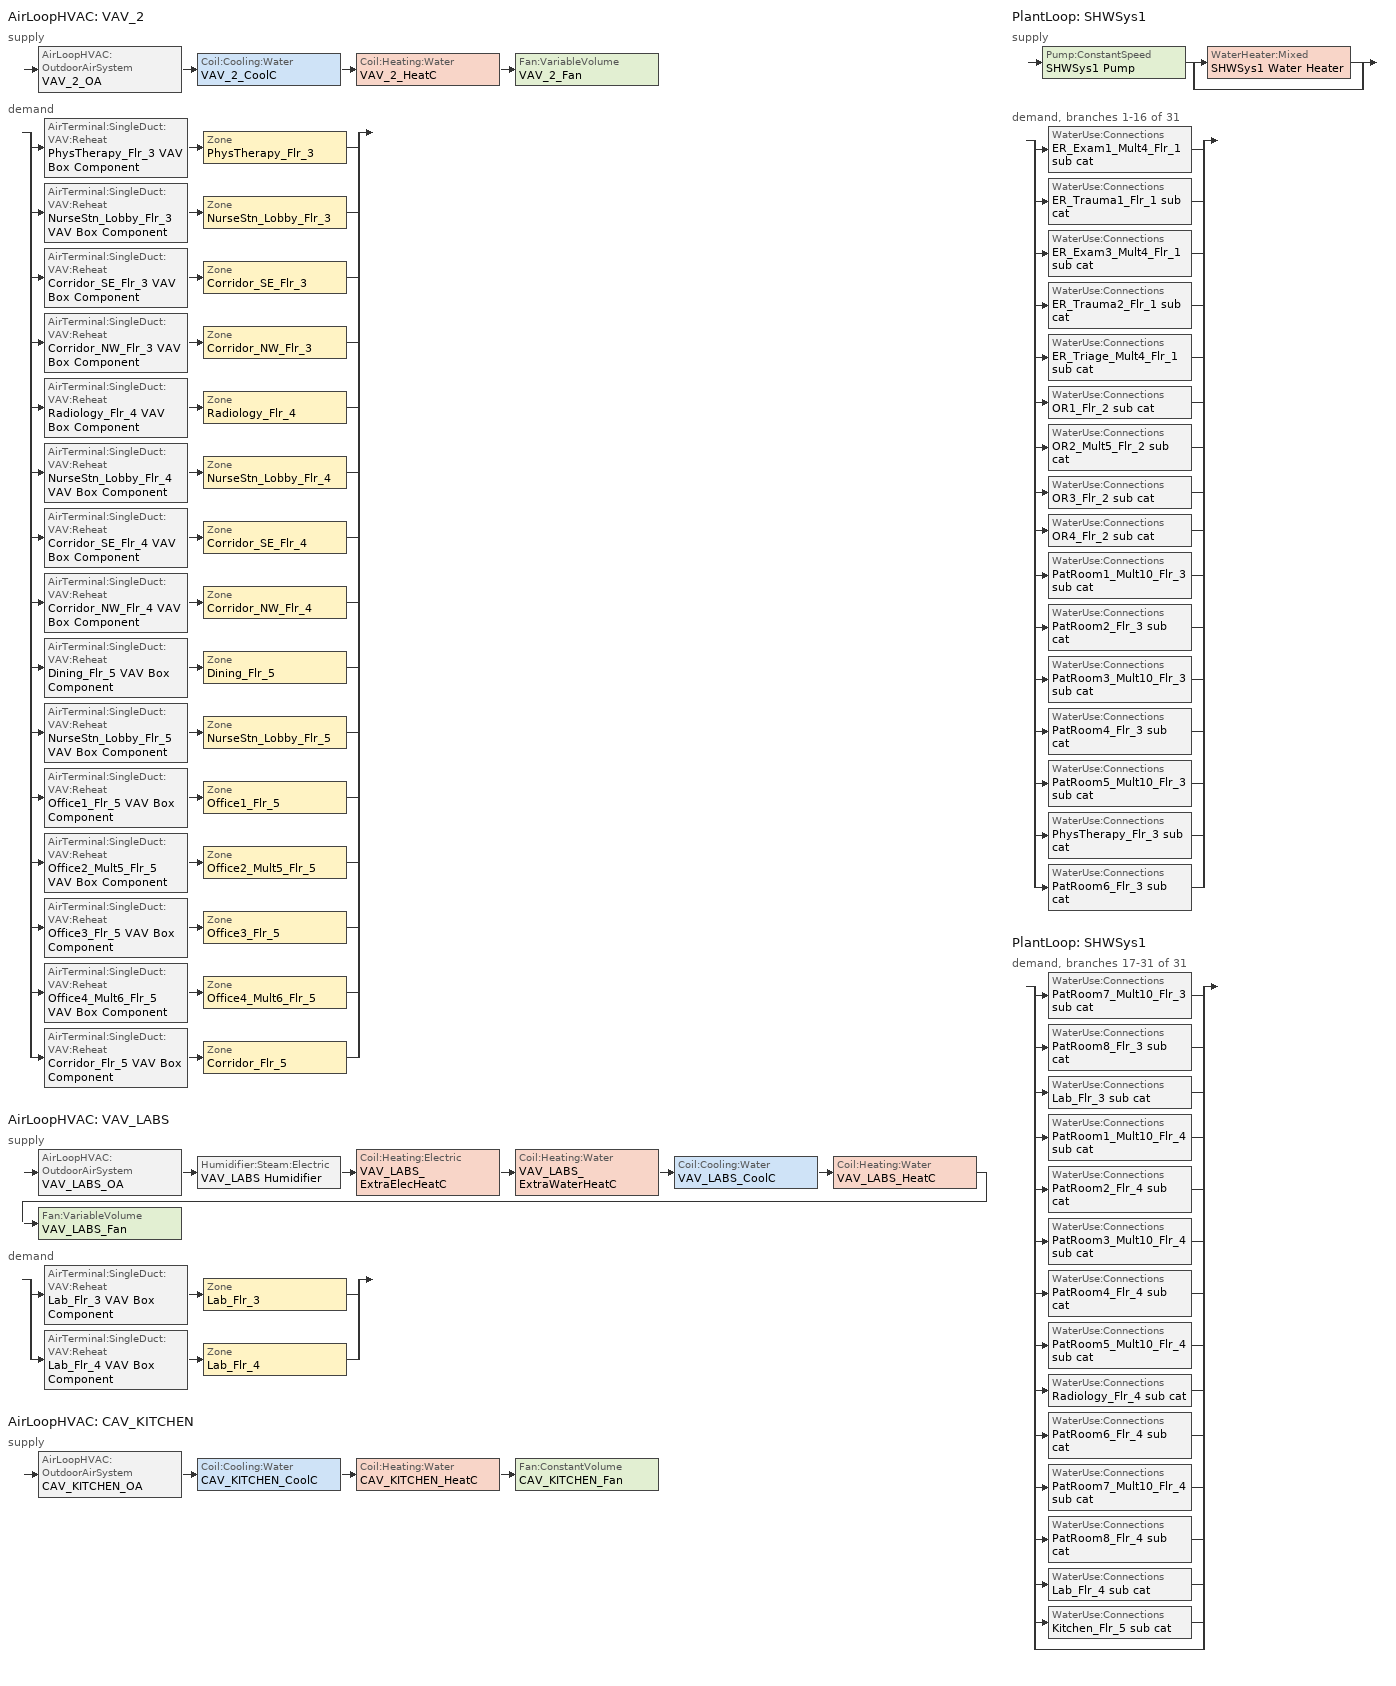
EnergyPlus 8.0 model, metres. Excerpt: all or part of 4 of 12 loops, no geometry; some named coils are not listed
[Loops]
AirLoopHVAC 'VAV_2'
 supply: AirLoopHVAC:OutdoorAirSystem 'VAV_2_OA' > Coil:Cooling:Water 'VAV_2_CoolC' > Coil:Heating:Water 'VAV_2_HeatC' > Fan:VariableVolume 'VAV_2_Fan'
 demand: split
  | AirTerminal:SingleDuct:VAV:Reheat 'PhysTherapy_Flr_3 VAV Box Component' > Zone 'PhysTherapy_Flr_3'
  | AirTerminal:SingleDuct:VAV:Reheat 'NurseStn_Lobby_Flr_3 VAV Box Component' > Zone 'NurseStn_Lobby_Flr_3'
  | AirTerminal:SingleDuct:VAV:Reheat 'Corridor_SE_Flr_3 VAV Box Component' > Zone 'Corridor_SE_Flr_3'
  | AirTerminal:SingleDuct:VAV:Reheat 'Corridor_NW_Flr_3 VAV Box Component' > Zone 'Corridor_NW_Flr_3'
  | AirTerminal:SingleDuct:VAV:Reheat 'Radiology_Flr_4 VAV Box Component' > Zone 'Radiology_Flr_4'
  | AirTerminal:SingleDuct:VAV:Reheat 'NurseStn_Lobby_Flr_4 VAV Box Component' > Zone 'NurseStn_Lobby_Flr_4'
  | AirTerminal:SingleDuct:VAV:Reheat 'Corridor_SE_Flr_4 VAV Box Component' > Zone 'Corridor_SE_Flr_4'
  | AirTerminal:SingleDuct:VAV:Reheat 'Corridor_NW_Flr_4 VAV Box Component' > Zone 'Corridor_NW_Flr_4'
  | AirTerminal:SingleDuct:VAV:Reheat 'Dining_Flr_5 VAV Box Component' > Zone 'Dining_Flr_5'
  | AirTerminal:SingleDuct:VAV:Reheat 'NurseStn_Lobby_Flr_5 VAV Box Component' > Zone 'NurseStn_Lobby_Flr_5'
  | AirTerminal:SingleDuct:VAV:Reheat 'Office1_Flr_5 VAV Box Component' > Zone 'Office1_Flr_5'
  | AirTerminal:SingleDuct:VAV:Reheat 'Office2_Mult5_Flr_5 VAV Box Component' > Zone 'Office2_Mult5_Flr_5'
  | AirTerminal:SingleDuct:VAV:Reheat 'Office3_Flr_5 VAV Box Component' > Zone 'Office3_Flr_5'
  | AirTerminal:SingleDuct:VAV:Reheat 'Office4_Mult6_Flr_5 VAV Box Component' > Zone 'Office4_Mult6_Flr_5'
  | AirTerminal:SingleDuct:VAV:Reheat 'Corridor_Flr_5 VAV Box Component' > Zone 'Corridor_Flr_5'
AirLoopHVAC 'VAV_LABS'
 supply: AirLoopHVAC:OutdoorAirSystem 'VAV_LABS_OA' > Humidifier:Steam:Electric 'VAV_LABS Humidifier' > Coil:Heating:Electric 'VAV_LABS_ExtraElecHeatC' > Coil:Heating:Water 'VAV_LABS_ExtraWaterHeatC' > Coil:Cooling:Water 'VAV_LABS_CoolC' > Coil:Heating:Water 'VAV_LABS_HeatC' > Fan:VariableVolume 'VAV_LABS_Fan'
 demand: split
  | AirTerminal:SingleDuct:VAV:Reheat 'Lab_Flr_3 VAV Box Component' > Zone 'Lab_Flr_3'
  | AirTerminal:SingleDuct:VAV:Reheat 'Lab_Flr_4 VAV Box Component' > Zone 'Lab_Flr_4'
AirLoopHVAC 'CAV_KITCHEN'
 supply: AirLoopHVAC:OutdoorAirSystem 'CAV_KITCHEN_OA' > Coil:Cooling:Water 'CAV_KITCHEN_CoolC' > Coil:Heating:Water 'CAV_KITCHEN_HeatC' > Fan:ConstantVolume 'CAV_KITCHEN_Fan'
PlantLoop 'SHWSys1'
 supply: Pump:ConstantSpeed 'SHWSys1 Pump' > split
  | WaterHeater:Mixed 'SHWSys1 Water Heater'
  | bypass
 demand, branches 1-16 of 31: split
  | WaterUse:Connections 'ER_Exam1_Mult4_Flr_1 sub cat'
  | WaterUse:Connections 'ER_Trauma1_Flr_1 sub cat'
  | WaterUse:Connections 'ER_Exam3_Mult4_Flr_1 sub cat'
  | WaterUse:Connections 'ER_Trauma2_Flr_1 sub cat'
  | WaterUse:Connections 'ER_Triage_Mult4_Flr_1 sub cat'
  | WaterUse:Connections 'OR1_Flr_2 sub cat'
  | WaterUse:Connections 'OR2_Mult5_Flr_2 sub cat'
  | WaterUse:Connections 'OR3_Flr_2 sub cat'
  | WaterUse:Connections 'OR4_Flr_2 sub cat'
  | WaterUse:Connections 'PatRoom1_Mult10_Flr_3 sub cat'
  | WaterUse:Connections 'PatRoom2_Flr_3 sub cat'
  | WaterUse:Connections 'PatRoom3_Mult10_Flr_3 sub cat'
  | WaterUse:Connections 'PatRoom4_Flr_3 sub cat'
  | WaterUse:Connections 'PatRoom5_Mult10_Flr_3 sub cat'
  | WaterUse:Connections 'PhysTherapy_Flr_3 sub cat'
  | WaterUse:Connections 'PatRoom6_Flr_3 sub cat'
PlantLoop 'SHWSys1'
 demand, branches 17-31 of 31: split
  | WaterUse:Connections 'PatRoom7_Mult10_Flr_3 sub cat'
  | WaterUse:Connections 'PatRoom8_Flr_3 sub cat'
  | WaterUse:Connections 'Lab_Flr_3 sub cat'
  | WaterUse:Connections 'PatRoom1_Mult10_Flr_4 sub cat'
  | WaterUse:Connections 'PatRoom2_Flr_4 sub cat'
  | WaterUse:Connections 'PatRoom3_Mult10_Flr_4 sub cat'
  | WaterUse:Connections 'PatRoom4_Flr_4 sub cat'
  | WaterUse:Connections 'PatRoom5_Mult10_Flr_4 sub cat'
  | WaterUse:Connections 'Radiology_Flr_4 sub cat'
  | WaterUse:Connections 'PatRoom6_Flr_4 sub cat'
  | WaterUse:Connections 'PatRoom7_Mult10_Flr_4 sub cat'
  | WaterUse:Connections 'PatRoom8_Flr_4 sub cat'
  | WaterUse:Connections 'Lab_Flr_4 sub cat'
  | WaterUse:Connections 'Kitchen_Flr_5 sub cat'
  | bypass
[Sizing:Zone] Zone Cooling Design Supply Air Temperature Input Method=SupplyAirTemperature; Zone Cooling Design Supply Air Temperature {C}=12.8; Zone Heating Design Supply Air Temperature Input Method=SupplyAirTemperature; Zone Heating Design Supply Air Temperature {C}=40; Zone Cooling Design Supply Air Humidity Ratio {kg-H2O/kg-air}=0.0085; Zone Heating Design Supply Air Humidity Ratio {kg-H2O/kg-air}=0.008; Zone Heating Sizing Factor=0; Zone Cooling Sizing Factor=0; Cooling Design Air Flow Method=DesignDay; Cooling Design Air Flow Rate {m3/s}=0; Cooling Minimum Air Flow {m3/s}=0; Cooling Minimum Air Flow Fraction=0; Heating Design Air Flow Method=DesignDay; Heating Design Air Flow Rate {m3/s}=0
Name | Design Specification Outdoor Air Object
PhysTherapy_Flr_3 | SZ DSOA PhysTherapy_Flr_3
NurseStn_Lobby_Flr_3 | SZ DSOA NurseStn_Lobby_Flr_3
Lab_Flr_3 | SZ DSOA Lab_Flr_3
Corridor_SE_Flr_3 | SZ DSOA Corridor_SE_Flr_3
Corridor_NW_Flr_3 | SZ DSOA Corridor_NW_Flr_3
Radiology_Flr_4 | SZ DSOA Radiology_Flr_4
NurseStn_Lobby_Flr_4 | SZ DSOA NurseStn_Lobby_Flr_4
Lab_Flr_4 | SZ DSOA Lab_Flr_4
Corridor_SE_Flr_4 | SZ DSOA Corridor_SE_Flr_4
Corridor_NW_Flr_4 | SZ DSOA Corridor_NW_Flr_4
Dining_Flr_5 | SZ DSOA Dining_Flr_5
NurseStn_Lobby_Flr_5 | SZ DSOA NurseStn_Lobby_Flr_5
Office1_Flr_5 | SZ DSOA Office1_Flr_5
Office2_Mult5_Flr_5 | SZ DSOA Office2_Mult5_Flr_5
Office3_Flr_5 | SZ DSOA Office3_Flr_5
Office4_Mult6_Flr_5 | SZ DSOA Office4_Mult6_Flr_5
Corridor_Flr_5 | SZ DSOA Corridor_Flr_5
[DesignSpecification:OutdoorAir]
Name | Outdoor Air Method | outside air flow per zone area {m3/s-m2} | Outdoor Air Flow per Zone {m3/s} | Outdoor Air Flow per Zone Floor Area {m3/s-m2} | Zone Outdoor Air Method | Outdoor Air Flow per Person {m3/s-person}
SZ DSOA PhysTherapy_Flr_3; SZ DSOA Radiology_Flr_4 | Flow/Area | 0.000380976 | 0
SZ DSOA NurseStn_Lobby_Flr_3; SZ DSOA NurseStn_Lobby_Flr_4; SZ DSOA NurseStn_Lobby_Flr_5 | Flow/Area |  | 0 | 0.000338645
SZ DSOA Lab_Flr_3; SZ DSOA Lab_Flr_4 | Flow/Area |  | 0 | 0.00116833
SZ DSOA Corridor_SE_Flr_3; SZ DSOA Corridor_NW_Flr_3; SZ DSOA Corridor_SE_Flr_4; SZ DSOA Corridor_NW_Flr_4; SZ DSOA Corridor_Flr_5 | Flow/Area |  | 0 | 0.000304781
SZ DSOA Dining_Flr_5 | Flow/Area | 0.00129532 | 0
SZ DSOA Office1_Flr_5; SZ DSOA Office2_Mult5_Flr_5; SZ DSOA Office3_Flr_5; SZ DSOA Office4_Mult6_Flr_5 | Flow/Area |  | 0 | 0.00048257
CM DSOA Phystherapy_Flr_3; CM DSOA Radiology_Flr_4 |  |  |  | 0.000380976 | Sum | 1e-08
CM DSOA Nursestn_Lobby_Flr_3; CM DSOA Nursestn_Lobby_Flr_4; CM DSOA Nursestn_Lobby_Flr_5 |  |  |  | 0.000338645 | Sum | 1e-08
CM DSOA Corridor_Se_Flr_3; CM DSOA Corridor_Nw_Flr_3; CM DSOA Corridor_Se_Flr_4; CM DSOA Corridor_Nw_Flr_4; CM DSOA Corridor_Flr_5 |  |  |  | 0.000304781 | Sum | 1e-08
CM DSOA Dining_Flr_5 |  |  |  | 0.00129532 | Sum | 1e-08
CM DSOA Office1_Flr_5; CM DSOA Office2_Mult5_Flr_5; CM DSOA Office3_Flr_5; CM DSOA Office4_Mult6_Flr_5 |  |  |  | 0.00048257 | Sum | 1e-08
[Sizing:System] Type of Load to Size On=Sensible; Preheat Design Temperature {C}=7; Preheat Design Humidity Ratio {kgWater/kgDryAir}=0.008; Precool Design Temperature {C}=12.8; Precool Design Humidity Ratio {kgWater/kgDryAir}=0.008; Central Cooling Design Supply Air Temperature {C}=12.8; 100% Outdoor Air in Cooling=No; 100% Outdoor Air in Heating=No; Central Cooling Design Supply Air Humidity Ratio {kg-H2O/kg-Air}=0.0085; Central Heating Design Supply Air Humidity Ratio {kgWater/kgDryAir}=0.008; Cooling Design Air Flow Method=DesignDay; Cooling Design Air Flow Rate {m3/s}=0; Heating Design Air Flow Method=DesignDay; Heating Design Air Flow Rate {m3/s}=0; System Outdoor Air Method=ZoneSum
Name | Design Outdoor Air Flow Rate {m3/s},                 !- Design Outdoor Air Flow Rate {m3/s} | Minimum System Air Flow Ratio | Central Heating Design Supply Air Temperature {C} | Sizing Option | Design Outdoor Air Flow Rate {m3/s}
VAV_2 | 5.59924 | 0.3 | 16.7 | Coincident
VAV_LABS |  | 1 | 12.8 | NonCoincident | AUTOSIZE
CAV_KITCHEN |  | 1 | 12.8 | NonCoincident | 1.88306
[Sizing:Plant]
SHWSys1: Loop Type=Heating; Design Loop Exit Temperature {C}=60; Loop Design Temperature Difference {deltaC}=5
[PlantLoop]
SHWSys1: Fluid Type=WATER; Plant Equipment Operation Scheme=SHWSys1 Loop Operation Scheme List; Maximum Loop Temperature {C}=60; Minimum Loop Temperature {C}=10; Maximum Loop Flow Rate {m3/s}=AUTOSIZE; Minimum Loop Flow Rate {m3/s}=0; Plant Loop Volume {m3}=AUTOSIZE; Load Distribution Scheme=Optimal
[PlantEquipmentOperationSchemes]
SHWSys1 Loop Operation Scheme List: Control Scheme 1=SHWSys1 Operation Scheme; Control Scheme 1 Schedule=PlantOnSched
[PlantEquipmentOperation:HeatingLoad]
SHWSys1 Operation Scheme: Load Range 1 Lower Limit {W}=0; Load Range 1 Upper Limit {W}=1000000000000000; Range 1 Equipment List=SHWSys1 Equipment List
[PlantEquipmentList]
SHWSys1 Equipment List: SHWSys1 Water Heater
[AirLoopHVAC] Design Supply Air Flow Rate {m3/s}=AUTOSIZE
VAV_2; VAV_LABS; CAV_KITCHEN
[SetpointManager:Scheduled] Control Variable=Temperature
Name | Schedule | Setpoint Node or NodeList
SHWSys1 Loop Setpoint Manager | SHWSys1-Loop-Temp-Schedule | SHWSys1 Supply Outlet Node
CAV_KITCHEN SAT setpoint | Kitchen_SAT_SCH | CAV_KITCHEN Supply Equipment Outlet Node
VAV_2_CoolC SAT Manager | Cool-Supply-Air-Temp-Sch | VAV_2 Supply Equipment Outlet Node
VAV_2_HeatC SAT Manager | Heat-Supply-Air-Temp-Sch | VAV_2 Supply Equipment Outlet Node
[SetpointManager:MixedAir] Control Variable=Temperature
Name | Setpoint Node or NodeList
VAV_LABS_ExtraElecHeatC Air Temp Manager | VAV_LABS ExtraElecHeatC-VAV_LABS_ExtraWaterHeatCNode
VAV_LABS_ExtraWaterHeatC Air Temp Manager | VAV_LABS ExtraWaterHeatC-VAV_LABS_CoolCNode
VAV_2_CoolC SAT Manager | VAV_2_CoolC-VAV_2_HeatCNode
VAV_2_HeatC SAT Manager | VAV_2_HeatC-VAV_2_FanNode
VAV_2_OAMixed Air Temp Manager | VAV_2_OA-VAV_2_CoolCNode
VAV_LABS_CoolC SAT Manager | VAV_LABS_CoolC-VAV_LABS_HeatCNode
VAV_LABS_OAMixed Air Temp Manager | VAV_LABS_OA-VAV_LABS HumidifierNode
CAV_KITCHEN_CoolC SAT Manager | CAV_KITCHEN_CoolC-CAV_KITCHEN_HeatCNode
CAV_KITCHEN_HeatC SAT Manager | CAV_KITCHEN_HeatC-CAV_KITCHEN_FanNode
CAV_KITCHEN_OAMixed Air Temp Manager | CAV_KITCHEN_OA-CAV_KITCHEN_CoolCNode
[SetpointManager:SingleZone:Humidity:Minimum]
VAV_LABS Humidifier HUMRAT setpoint: Setpoint Node or NodeList=VAV_LABS Humidifier-VAV_LABS_ExtraElecHeatCNode
[SetpointManager:SingleZone:Humidity:Maximum]
VAV_LABS_CoolC HUMRAT setpoint: Setpoint Node or NodeList=VAV_LABS_CoolC-VAV_LABS_HeatCNode
[Controller:WaterCoil] Actuator Variable=Flow; Maximum Actuated Flow {m3/s}=AUTOSIZE; Minimum Actuated Flow {m3/s}=0
Name | Control Variable | Action | Controller Convergence Tolerance {deltaC}
VAV_LABS_ExtraWaterHeatC_Controller; VAV_2_HeatC_Controller; VAV_LABS_HeatC_Controller; CAV_KITCHEN_HeatC_Controller | Temperature | Normal | 0.0001
VAV_2_CoolC_Controller; CAV_KITCHEN_CoolC_Controller | Temperature | Reverse
VAV_LABS_CoolC_Controller | TemperatureAndHumidityRatio | Reverse
[Controller:OutdoorAir] Maximum Outdoor Air Flow Rate {m3/s}=AUTOSIZE; Economizer Control Action Type=ModulateFlow; Lockout Type,                !- Lockout Type=NoLockout; Minimum Limit Type=FixedMinimum
Name | Minimum Outdoor Air Flow Rate {m3/s}                        !- Minimum Outdoor Air Flow Rate {m3/s} | Economizer Control Type | Minimum Outdoor Air Schedule | Minimum Fraction of Outdoor Air Schedule | Mechanical Ventilation Controller | Minimum Outdoor Air Flow Rate {m3/s}
VAV_2_OA_Controller | 0 | DifferentialEnthalpy | MinOA_Sched | BLDG_OA_FRAC_SCH | VAV_2_DCV
VAV_LABS_OA_Controller |  | NoEconomizer | MinOA_Sched | VAV_LABS_OAminOAFracSchedule |  | AUTOSIZE
CAV_KITCHEN_OA_Controller |  | DifferentialEnthalpy | Kitchen_Exhaust_SCH |  |  | AUTOSIZE
[Zone equipment]
PhysTherapy_Flr_3: PhysTherapy_Flr_3 VAV Box Component
NurseStn_Lobby_Flr_3: NurseStn_Lobby_Flr_3 VAV Box Component
Lab_Flr_3: Lab_Flr_3 VAV Box Component
Corridor_SE_Flr_3: Corridor_SE_Flr_3 VAV Box Component
Corridor_NW_Flr_3: Corridor_NW_Flr_3 VAV Box Component
Radiology_Flr_4: Radiology_Flr_4 VAV Box Component
NurseStn_Lobby_Flr_4: NurseStn_Lobby_Flr_4 VAV Box Component
Lab_Flr_4: Lab_Flr_4 VAV Box Component
Corridor_SE_Flr_4: Corridor_SE_Flr_4 VAV Box Component
Corridor_NW_Flr_4: Corridor_NW_Flr_4 VAV Box Component
Dining_Flr_5: Dining_Flr_5 VAV Box Component
NurseStn_Lobby_Flr_5: NurseStn_Lobby_Flr_5 VAV Box Component
Office1_Flr_5: Office1_Flr_5 VAV Box Component
Office2_Mult5_Flr_5: Office2_Mult5_Flr_5 VAV Box Component
Office3_Flr_5: Office3_Flr_5 VAV Box Component
Office4_Mult6_Flr_5: Office4_Mult6_Flr_5 VAV Box Component
Corridor_Flr_5: Corridor_Flr_5 VAV Box Component
[AirTerminal:SingleDuct:VAV:Reheat] Availability Schedule=ALWAYS_ON; Maximum Air Flow Rate {m3/s}=AUTOSIZE; Zone Minimum Air Flow Input Method=Constant; Maximum Hot Water or Steam Flow Rate {m3/s}=AUTOSIZE; Minimum Hot Water or Steam Flow Rate {m3/s}=0; Convergence Tolerance=0.001; Damper Heating Action=REVERSE; Maximum Flow Fraction During Reheat=0.5; Maximum Reheat Air Temperature {C}=40
Name | Constant Minimum Air Flow Fraction | Reheat Coil
Lab_Flr_3 VAV Box Component | 1 | Lab_Flr_3 VAV Box Reheat Coil
Lab_Flr_4 VAV Box Component | 1 | Lab_Flr_4 VAV Box Reheat Coil
PhysTherapy_Flr_3 VAV Box Component | 0.313492 | PhysTherapy_Flr_3 VAV Box Reheat Coil
NurseStn_Lobby_Flr_3 VAV Box Component | 0.33507 | NurseStn_Lobby_Flr_3 VAV Box Reheat Coil
Corridor_SE_Flr_3 VAV Box Component | 0.561805 | Corridor_SE_Flr_3 VAV Box Reheat Coil
Corridor_NW_Flr_3 VAV Box Component | 0.480538 | Corridor_NW_Flr_3 VAV Box Reheat Coil
Radiology_Flr_4 VAV Box Component | 0.2 | Radiology_Flr_4 VAV Box Reheat Coil
NurseStn_Lobby_Flr_4 VAV Box Component | 0.312064 | NurseStn_Lobby_Flr_4 VAV Box Reheat Coil
Corridor_SE_Flr_4 VAV Box Component | 0.502591 | Corridor_SE_Flr_4 VAV Box Reheat Coil
Corridor_NW_Flr_4 VAV Box Component | 0.439331 | Corridor_NW_Flr_4 VAV Box Reheat Coil
Dining_Flr_5 VAV Box Component | 0.679653 | Dining_Flr_5 VAV Box Reheat Coil
NurseStn_Lobby_Flr_5 VAV Box Component | 0.248507 | NurseStn_Lobby_Flr_5 VAV Box Reheat Coil
Office1_Flr_5 VAV Box Component | 0.2 | Office1_Flr_5 VAV Box Reheat Coil
Office2_Mult5_Flr_5 VAV Box Component | 0.248842 | Office2_Mult5_Flr_5 VAV Box Reheat Coil
Office3_Flr_5 VAV Box Component | 0.2 | Office3_Flr_5 VAV Box Reheat Coil
Office4_Mult6_Flr_5 VAV Box Component | 0.2 | Office4_Mult6_Flr_5 VAV Box Reheat Coil
Corridor_Flr_5 VAV Box Component | 0.317686 | Corridor_Flr_5 VAV Box Reheat Coil
[ZoneControl:Thermostat] Control Type Schedule=Dual Zone Control Type Sched
Name | Zone or ZoneList | Control 1
PhysTherapy_Flr_3 Thermostat | PhysTherapy_Flr_3 | PhysTherapy_Flr_3 DualSPSched
NurseStn_Lobby_Flr_3 Thermostat | NurseStn_Lobby_Flr_3 | NurseStn_Lobby_Flr_3 DualSPSched
Lab_Flr_3 Thermostat | Lab_Flr_3 | Lab_Flr_3 DualSPSched
Corridor_SE_Flr_3 Thermostat | Corridor_SE_Flr_3 | Corridor_SE_Flr_3 DualSPSched
Corridor_NW_Flr_3 Thermostat | Corridor_NW_Flr_3 | Corridor_NW_Flr_3 DualSPSched
Radiology_Flr_4 Thermostat | Radiology_Flr_4 | Radiology_Flr_4 DualSPSched
NurseStn_Lobby_Flr_4 Thermostat | NurseStn_Lobby_Flr_4 | NurseStn_Lobby_Flr_4 DualSPSched
Lab_Flr_4 Thermostat | Lab_Flr_4 | Lab_Flr_4 DualSPSched
Corridor_SE_Flr_4 Thermostat | Corridor_SE_Flr_4 | Corridor_SE_Flr_4 DualSPSched
Corridor_NW_Flr_4 Thermostat | Corridor_NW_Flr_4 | Corridor_NW_Flr_4 DualSPSched
Dining_Flr_5 Thermostat | Dining_Flr_5 | Dining_Flr_5 DualSPSched
NurseStn_Lobby_Flr_5 Thermostat | NurseStn_Lobby_Flr_5 | NurseStn_Lobby_Flr_5 DualSPSched
Office1_Flr_5 Thermostat | Office1_Flr_5 | Office1_Flr_5 DualSPSched
Office2_Mult5_Flr_5 Thermostat | Office2_Mult5_Flr_5 | Office2_Mult5_Flr_5 DualSPSched
Office3_Flr_5 Thermostat | Office3_Flr_5 | Office3_Flr_5 DualSPSched
Office4_Mult6_Flr_5 Thermostat | Office4_Mult6_Flr_5 | Office4_Mult6_Flr_5 DualSPSched
Corridor_Flr_5 Thermostat | Corridor_Flr_5 | Corridor_Flr_5 DualSPSched
[ThermostatSetpoint:DualSetpoint] Heating Setpoint Temperature Schedule=HtgSetP_Sch; Cooling Setpoint Temperature Schedule=ClgSetP_Sch
PhysTherapy_Flr_3 DualSPSched; NurseStn_Lobby_Flr_3 DualSPSched; Lab_Flr_3 DualSPSched; Corridor_SE_Flr_3 DualSPSched; Corridor_NW_Flr_3 DualSPSched; Radiology_Flr_4 DualSPSched; NurseStn_Lobby_Flr_4 DualSPSched; Lab_Flr_4 DualSPSched; Corridor_SE_Flr_4 DualSPSched; Corridor_NW_Flr_4 DualSPSched; Dining_Flr_5 DualSPSched; NurseStn_Lobby_Flr_5 DualSPSched; Office1_Flr_5 DualSPSched; Office2_Mult5_Flr_5 DualSPSched; Office3_Flr_5 DualSPSched; Office4_Mult6_Flr_5 DualSPSched; Corridor_Flr_5 DualSPSched
[WaterHeater:Mixed]
SHWSys1 Water Heater: Tank Volume {m3}=2.271247; Setpoint Temperature Schedule=SHWSys1 Water Heater Setpoint Temperature Schedule; Deadband Temperature Difference {deltaC}=2; Maximum Temperature Limit {C}=82.2222; Heater Control Type=Cycle; Heater Maximum Capacity {W}=175843; Heater Fuel Type=NATURALGAS; Heater Thermal Efficiency=0.802765; Off Cycle Parasitic Fuel Consumption Rate {W}=2938; Off Cycle Parasitic Fuel Type=NATURALGAS; Off Cycle Parasitic Heat Fraction to Tank=0.8; On Cycle Parasitic Fuel Consumption Rate {W}=2938; On Cycle Parasitic Fuel Type=NATURALGAS; Ambient Temperature Indicator=zone; Ambient Temperature Zone=BASEMENT; Off Cycle Loss Coefficient to Ambient Temperature {W/K}=15.601; On Cycle Loss Coefficient to Ambient Temperature {W/K}=15.601; Use Side Effectiveness=1; Source Side Effectiveness=1; Use Side Design Flow Rate {m3/s}=AUTOSIZE; Source Side Design Flow Rate {m3/s}=AUTOSIZE; Indirect Water Heating Recovery Time {hr}=1.5
[Pump:ConstantSpeed]
SHWSys1 Pump: Rated Flow Rate {m3/s}=autosize; Rated Pump Head {Pa}=29891; Rated Power Consumption {W}=AUTOSIZE; Motor Efficiency=0.3; Fraction of Motor Inefficiencies to Fluid Stream=0; Pump Control Type=Intermittent
[Coil:Cooling:Water] Availability Schedule=ALWAYS_ON; Design Water Flow Rate {m3/s}=AUTOSIZE; Design Air Flow Rate {m3/s}=AUTOSIZE; Design Inlet Water Temperature {C}=AUTOSIZE; Design Inlet Air Temperature {C}=AUTOSIZE; Design Outlet Air Temperature {C}=AUTOSIZE; Design Inlet Air Humidity Ratio {kgWater/kgDryAir}=AUTOSIZE; Design Outlet Air Humidity Ratio {kgWater/kgDryAir}=AUTOSIZE; Type of Analysis=SimpleAnalysis; Heat Exchanger Configuration=CrossFlow
VAV_2_CoolC; VAV_LABS_CoolC; CAV_KITCHEN_CoolC
[Coil:Heating:Water] Rated Inlet Water Temperature {C}=82.2; Rated Outlet Water Temperature {C}=71.1
Name | Availability Schedule | Performance Input Method | Rated Capacity {W} | Rated Inlet Air Temperature {C} | Rated Outlet Air Temperature {C} | Rated Ratio for Air and Water Convection | U-Factor Times Area Value {W/K} | Maximum Water Flow Rate {m3/s}
VAV_LABS_ExtraWaterHeatC | LABS_ExtraWaterHeatC_Sch | NominalCapacity | autosize | 16.6 | 32.2 | 0.5
VAV_2_HeatC; VAV_LABS_HeatC; CAV_KITCHEN_HeatC | ALWAYS_ON | UFactorTimesAreaAndDesignWaterFlowRate | AUTOSIZE | 12.8 | 40 |  | AUTOSIZE | AUTOSIZE
[Coil:Heating:Electric]
VAV_LABS_ExtraElecHeatC: Availability Schedule=LABS_ExtraElecHeatC_Sch; Efficiency=1; Nominal Capacity {W}=10000000
[Humidifier:Steam:Electric]
VAV_LABS Humidifier: Availability Schedule=ALWAYS_ON; Rated Capacity {m3/s}=3.72E-5; Rated Power {W}=100000; Rated Fan Power {W}=0; Standby Power {W}=0
[Fan:VariableVolume] Availability Schedule=HVACOperationSchd; Pressure Rise {Pa}=1389.42; Maximum Flow Rate {m3/s}=AUTOSIZE; Fan Power Minimum Flow Rate Input Method=Fraction; Fan Power Minimum Flow Fraction=0.25; Motor In Airstream Fraction=1; Fan Power Coefficient 5=0
Name | Fan Efficiency | Motor Efficiency | Fan Power Coefficient 1 | Fan Power Coefficient 2 | Fan Power Coefficient 3 | Fan Power Coefficient 4
VAV_2_Fan | 0.6175 | 0.95 | 0.0408 | 0.088 | -0.0729 | 0.9437
VAV_LABS_Fan | 0.59605 | 0.917 | 0.189848 | 0.31447 | 0.495682 | 0
[Fan:ConstantVolume]
CAV_KITCHEN_Fan: Availability Schedule=HVACOperationSchd; Fan Efficiency=0.61165; Pressure Rise {Pa}=1018.41; Maximum Flow Rate {m3/s}=AUTOSIZE; Motor Efficiency=0.941; Motor In Airstream Fraction=1
[WaterUse:Equipment]
Name | Peak Flow Rate {m3/s} | Flow Rate Fraction Schedule | Target Temperature Schedule | Hot Water Supply Temperature Schedule | Zone | Sensible Fraction Schedule | Latent Fraction Schedule
ER_Exam1_Mult4_Flr_1 sub cat | 1.05556e-06 | BLDG_SWH_EXTD_SCH | ER_Exam1_Mult4_Flr_1 sub cat Temp Sched | ER_Exam1_Mult4_Flr_1 sub catHot Supply Temp Sched | ER_Exam1_Mult4_Flr_1 | ER_Exam1_Mult4_Flr_1 sub cat Sensible fract sched | ER_Exam1_Mult4_Flr_1 sub cat Latent fract sched
ER_Trauma1_Flr_1 sub cat | 1.05556e-06 | BLDG_SWH_EXTD_SCH | ER_Trauma1_Flr_1 sub cat Temp Sched | ER_Trauma1_Flr_1 sub catHot Supply Temp Sched | ER_Trauma1_Flr_1 | ER_Trauma1_Flr_1 sub cat Sensible fract sched | ER_Trauma1_Flr_1 sub cat Latent fract sched
ER_Exam3_Mult4_Flr_1 sub cat | 1.05556e-06 | BLDG_SWH_EXTD_SCH | ER_Exam3_Mult4_Flr_1 sub cat Temp Sched | ER_Exam3_Mult4_Flr_1 sub catHot Supply Temp Sched | ER_Exam3_Mult4_Flr_1 | ER_Exam3_Mult4_Flr_1 sub cat Sensible fract sched | ER_Exam3_Mult4_Flr_1 sub cat Latent fract sched
ER_Trauma2_Flr_1 sub cat | 1.05556e-06 | BLDG_SWH_EXTD_SCH | ER_Trauma2_Flr_1 sub cat Temp Sched | ER_Trauma2_Flr_1 sub catHot Supply Temp Sched | ER_Trauma2_Flr_1 | ER_Trauma2_Flr_1 sub cat Sensible fract sched | ER_Trauma2_Flr_1 sub cat Latent fract sched
ER_Triage_Mult4_Flr_1 sub cat | 1.05556e-06 | BLDG_SWH_EXTD_SCH | ER_Triage_Mult4_Flr_1 sub cat Temp Sched | ER_Triage_Mult4_Flr_1 sub catHot Supply Temp Sched | ER_Triage_Mult4_Flr_1 | ER_Triage_Mult4_Flr_1 sub cat Sensible fract sched | ER_Triage_Mult4_Flr_1 sub cat Latent fract sched
OR1_Flr_2 sub cat | 2.11111e-06 | BLDG_SWH_SCH | OR1_Flr_2 sub cat Temp Sched | OR1_Flr_2 sub catHot Supply Temp Sched | OR1_Flr_2 | OR1_Flr_2 sub cat Sensible fract sched | OR1_Flr_2 sub cat Latent fract sched
OR2_Mult5_Flr_2 sub cat | 2.11111e-06 | BLDG_SWH_SCH | OR2_Mult5_Flr_2 sub cat Temp Sched | OR2_Mult5_Flr_2 sub catHot Supply Temp Sched | OR2_Mult5_Flr_2 | OR2_Mult5_Flr_2 sub cat Sensible fract sched | OR2_Mult5_Flr_2 sub cat Latent fract sched
OR3_Flr_2 sub cat | 2.11111e-06 | BLDG_SWH_SCH | OR3_Flr_2 sub cat Temp Sched | OR3_Flr_2 sub catHot Supply Temp Sched | OR3_Flr_2 | OR3_Flr_2 sub cat Sensible fract sched | OR3_Flr_2 sub cat Latent fract sched
OR4_Flr_2 sub cat | 6.30556e-06 | BLDG_SWH_SCH | OR4_Flr_2 sub cat Temp Sched | OR4_Flr_2 sub catHot Supply Temp Sched | OR4_Flr_2 | OR4_Flr_2 sub cat Sensible fract sched | OR4_Flr_2 sub cat Latent fract sched
PatRoom1_Mult10_Flr_3 sub cat | 1.05556e-06 | BLDG_SWH_EXTD_SCH | PatRoom1_Mult10_Flr_3 sub cat Temp Sched | PatRoom1_Mult10_Flr_3 sub catHot Supply Temp Sched | PatRoom1_Mult10_Flr_3 | PatRoom1_Mult10_Flr_3 sub cat Sensible fract sched | PatRoom1_Mult10_Flr_3 sub cat Latent fract sched
PatRoom2_Flr_3 sub cat | 1.05556e-06 | BLDG_SWH_EXTD_SCH | PatRoom2_Flr_3 sub cat Temp Sched | PatRoom2_Flr_3 sub catHot Supply Temp Sched | PatRoom2_Flr_3 | PatRoom2_Flr_3 sub cat Sensible fract sched | PatRoom2_Flr_3 sub cat Latent fract sched
PatRoom3_Mult10_Flr_3 sub cat | 1.05556e-06 | BLDG_SWH_EXTD_SCH | PatRoom3_Mult10_Flr_3 sub cat Temp Sched | PatRoom3_Mult10_Flr_3 sub catHot Supply Temp Sched | PatRoom3_Mult10_Flr_3 | PatRoom3_Mult10_Flr_3 sub cat Sensible fract sched | PatRoom3_Mult10_Flr_3 sub cat Latent fract sched
PatRoom4_Flr_3 sub cat | 1.05556e-06 | BLDG_SWH_EXTD_SCH | PatRoom4_Flr_3 sub cat Temp Sched | PatRoom4_Flr_3 sub catHot Supply Temp Sched | PatRoom4_Flr_3 | PatRoom4_Flr_3 sub cat Sensible fract sched | PatRoom4_Flr_3 sub cat Latent fract sched
PatRoom5_Mult10_Flr_3 sub cat | 1.05556e-06 | BLDG_SWH_EXTD_SCH | PatRoom5_Mult10_Flr_3 sub cat Temp Sched | PatRoom5_Mult10_Flr_3 sub catHot Supply Temp Sched | PatRoom5_Mult10_Flr_3 | PatRoom5_Mult10_Flr_3 sub cat Sensible fract sched | PatRoom5_Mult10_Flr_3 sub cat Latent fract sched
PhysTherapy_Flr_3 sub cat | 1.05556e-06 | BLDG_SWH_SCH | PhysTherapy_Flr_3 sub cat Temp Sched | PhysTherapy_Flr_3 sub catHot Supply Temp Sched | PhysTherapy_Flr_3 | PhysTherapy_Flr_3 sub cat Sensible fract sched | PhysTherapy_Flr_3 sub cat Latent fract sched
PatRoom6_Flr_3 sub cat | 1.05556e-06 | BLDG_SWH_EXTD_SCH | PatRoom6_Flr_3 sub cat Temp Sched | PatRoom6_Flr_3 sub catHot Supply Temp Sched | PatRoom6_Flr_3 | PatRoom6_Flr_3 sub cat Sensible fract sched | PatRoom6_Flr_3 sub cat Latent fract sched
PatRoom7_Mult10_Flr_3 sub cat | 1.05556e-06 | BLDG_SWH_EXTD_SCH | PatRoom7_Mult10_Flr_3 sub cat Temp Sched | PatRoom7_Mult10_Flr_3 sub catHot Supply Temp Sched | PatRoom7_Mult10_Flr_3 | PatRoom7_Mult10_Flr_3 sub cat Sensible fract sched | PatRoom7_Mult10_Flr_3 sub cat Latent fract sched
PatRoom8_Flr_3 sub cat | 1.05556e-06 | BLDG_SWH_EXTD_SCH | PatRoom8_Flr_3 sub cat Temp Sched | PatRoom8_Flr_3 sub catHot Supply Temp Sched | PatRoom8_Flr_3 | PatRoom8_Flr_3 sub cat Sensible fract sched | PatRoom8_Flr_3 sub cat Latent fract sched
Lab_Flr_3 sub cat | 2.11111e-06 | BLDG_SWH_SCH | Lab_Flr_3 sub cat Temp Sched | Lab_Flr_3 sub catHot Supply Temp Sched | Lab_Flr_3 | Lab_Flr_3 sub cat Sensible fract sched | Lab_Flr_3 sub cat Latent fract sched
PatRoom1_Mult10_Flr_4 sub cat | 1.05556e-06 | BLDG_SWH_EXTD_SCH | PatRoom1_Mult10_Flr_4 sub cat Temp Sched | PatRoom1_Mult10_Flr_4 sub catHot Supply Temp Sched | PatRoom1_Mult10_Flr_4 | PatRoom1_Mult10_Flr_4 sub cat Sensible fract sched | PatRoom1_Mult10_Flr_4 sub cat Latent fract sched
PatRoom2_Flr_4 sub cat | 1.05556e-06 | BLDG_SWH_EXTD_SCH | PatRoom2_Flr_4 sub cat Temp Sched | PatRoom2_Flr_4 sub catHot Supply Temp Sched | PatRoom2_Flr_4 | PatRoom2_Flr_4 sub cat Sensible fract sched | PatRoom2_Flr_4 sub cat Latent fract sched
PatRoom3_Mult10_Flr_4 sub cat | 1.05556e-06 | BLDG_SWH_EXTD_SCH | PatRoom3_Mult10_Flr_4 sub cat Temp Sched | PatRoom3_Mult10_Flr_4 sub catHot Supply Temp Sched | PatRoom3_Mult10_Flr_4 | PatRoom3_Mult10_Flr_4 sub cat Sensible fract sched | PatRoom3_Mult10_Flr_4 sub cat Latent fract sched
PatRoom4_Flr_4 sub cat | 1.05556e-06 | BLDG_SWH_EXTD_SCH | PatRoom4_Flr_4 sub cat Temp Sched | PatRoom4_Flr_4 sub catHot Supply Temp Sched | PatRoom4_Flr_4 | PatRoom4_Flr_4 sub cat Sensible fract sched | PatRoom4_Flr_4 sub cat Latent fract sched
PatRoom5_Mult10_Flr_4 sub cat | 1.05556e-06 | BLDG_SWH_EXTD_SCH | PatRoom5_Mult10_Flr_4 sub cat Temp Sched | PatRoom5_Mult10_Flr_4 sub catHot Supply Temp Sched | PatRoom5_Mult10_Flr_4 | PatRoom5_Mult10_Flr_4 sub cat Sensible fract sched | PatRoom5_Mult10_Flr_4 sub cat Latent fract sched
Radiology_Flr_4 sub cat | 1.05556e-06 | BLDG_SWH_EXTD_SCH | Radiology_Flr_4 sub cat Temp Sched | Radiology_Flr_4 sub catHot Supply Temp Sched | Radiology_Flr_4 | Radiology_Flr_4 sub cat Sensible fract sched | Radiology_Flr_4 sub cat Latent fract sched
PatRoom6_Flr_4 sub cat | 1.05556e-06 | BLDG_SWH_EXTD_SCH | PatRoom6_Flr_4 sub cat Temp Sched | PatRoom6_Flr_4 sub catHot Supply Temp Sched | PatRoom6_Flr_4 | PatRoom6_Flr_4 sub cat Sensible fract sched | PatRoom6_Flr_4 sub cat Latent fract sched
PatRoom7_Mult10_Flr_4 sub cat | 1.05556e-06 | BLDG_SWH_EXTD_SCH | PatRoom7_Mult10_Flr_4 sub cat Temp Sched | PatRoom7_Mult10_Flr_4 sub catHot Supply Temp Sched | PatRoom7_Mult10_Flr_4 | PatRoom7_Mult10_Flr_4 sub cat Sensible fract sched | PatRoom7_Mult10_Flr_4 sub cat Latent fract sched
PatRoom8_Flr_4 sub cat | 1.05556e-06 | BLDG_SWH_EXTD_SCH | PatRoom8_Flr_4 sub cat Temp Sched | PatRoom8_Flr_4 sub catHot Supply Temp Sched | PatRoom8_Flr_4 | PatRoom8_Flr_4 sub cat Sensible fract sched | PatRoom8_Flr_4 sub cat Latent fract sched
Lab_Flr_4 sub cat | 2.11111e-06 | BLDG_SWH_SCH | Lab_Flr_4 sub cat Temp Sched | Lab_Flr_4 sub catHot Supply Temp Sched | Lab_Flr_4 | Lab_Flr_4 sub cat Sensible fract sched | Lab_Flr_4 sub cat Latent fract sched
Kitchen_Flr_5 sub cat | 6.05918e-05 | BLDG_SWH_EXTD_SCH | Kitchen_Flr_5 sub cat Temp Sched | Kitchen_Flr_5 sub catHot Supply Temp Sched | Kitchen_Flr_5 | Kitchen_Flr_5 sub cat Sensible fract sched | Kitchen_Flr_5 sub cat Latent fract sched
[WaterUse:Connections]
Name | Water Use Equipment 1
ER_Exam1_Mult4_Flr_1 sub cat | ER_Exam1_Mult4_Flr_1 sub cat
ER_Trauma1_Flr_1 sub cat | ER_Trauma1_Flr_1 sub cat
ER_Exam3_Mult4_Flr_1 sub cat | ER_Exam3_Mult4_Flr_1 sub cat
ER_Trauma2_Flr_1 sub cat | ER_Trauma2_Flr_1 sub cat
ER_Triage_Mult4_Flr_1 sub cat | ER_Triage_Mult4_Flr_1 sub cat
OR1_Flr_2 sub cat | OR1_Flr_2 sub cat
OR2_Mult5_Flr_2 sub cat | OR2_Mult5_Flr_2 sub cat
OR3_Flr_2 sub cat | OR3_Flr_2 sub cat
OR4_Flr_2 sub cat | OR4_Flr_2 sub cat
PatRoom1_Mult10_Flr_3 sub cat | PatRoom1_Mult10_Flr_3 sub cat
PatRoom2_Flr_3 sub cat | PatRoom2_Flr_3 sub cat
PatRoom3_Mult10_Flr_3 sub cat | PatRoom3_Mult10_Flr_3 sub cat
PatRoom4_Flr_3 sub cat | PatRoom4_Flr_3 sub cat
PatRoom5_Mult10_Flr_3 sub cat | PatRoom5_Mult10_Flr_3 sub cat
PhysTherapy_Flr_3 sub cat | PhysTherapy_Flr_3 sub cat
PatRoom6_Flr_3 sub cat | PatRoom6_Flr_3 sub cat
PatRoom7_Mult10_Flr_3 sub cat | PatRoom7_Mult10_Flr_3 sub cat
PatRoom8_Flr_3 sub cat | PatRoom8_Flr_3 sub cat
Lab_Flr_3 sub cat | Lab_Flr_3 sub cat
PatRoom1_Mult10_Flr_4 sub cat | PatRoom1_Mult10_Flr_4 sub cat
PatRoom2_Flr_4 sub cat | PatRoom2_Flr_4 sub cat
PatRoom3_Mult10_Flr_4 sub cat | PatRoom3_Mult10_Flr_4 sub cat
PatRoom4_Flr_4 sub cat | PatRoom4_Flr_4 sub cat
PatRoom5_Mult10_Flr_4 sub cat | PatRoom5_Mult10_Flr_4 sub cat
Radiology_Flr_4 sub cat | Radiology_Flr_4 sub cat
PatRoom6_Flr_4 sub cat | PatRoom6_Flr_4 sub cat
PatRoom7_Mult10_Flr_4 sub cat | PatRoom7_Mult10_Flr_4 sub cat
PatRoom8_Flr_4 sub cat | PatRoom8_Flr_4 sub cat
Lab_Flr_4 sub cat | Lab_Flr_4 sub cat
Kitchen_Flr_5 sub cat | Kitchen_Flr_5 sub cat
[EnergyManagementSystem:Sensor]
Name | Output:Variable or Output:Meter Index Key | Output:Variable or Output:Meter
LABS_Humidifier_Status | VAV_LABS Humidifier | Humidifier Water Volume Flow Rate
LABS_HeatC_Status | VAV_LABS_HeatC | Heating Coil Heating Rate
LABS_AfterHumidifier_Temp | VAV_LABS Humidifier-VAV_LABS_ExtraElecHeatCNode | System Node Temperature
LABS_AfterElecHeatC_Temp | VAV_LABS EXTRAELECHEATC-VAV_LABS_EXTRAWATERHEATCNODE | System Node Temperature
[EnergyManagementSystem:Actuator] Actuated Component Type=System Node Setpoint; Actuated Component Control Type=Temperature Setpoint
Name | Actuated Component Unique
LABS_ExtraElecHeatC_SP | VAV_LABS EXTRAELECHEATC-VAV_LABS_EXTRAWATERHEATCNODE
LABS_ExtraWaterHeatC_SP | VAV_LABS ExtraWaterHeatC-VAV_LABS_CoolCNode
[EnergyManagementSystem:Program]
ER_Main: IF ER_Humidifier_Status > 0; SET ER_ExtraElecHeatC_Status = 1; SET ER_ExtraElecHeatC_SP = ER_AfterHumidifier_Temp + 1.4; ELSE; SET ER_ExtraElecHeatC_Status = 0; SET ER_ExtraElecHeatC_SP = NULL; ENDIF; IF T_OA < 10; SET HeatGain = 0 * (ER_FanDesignMass/1.2) *2118; SET FlowRate = (ER_FanMassFlow/1.2)*2118; SET ER_PreheatDeltaT = HeatGain/(1.08*FlowRate); SET ER_ExtraWaterHeatC_Status = 1; SET ER_ExtraWaterHeatC_SP = ER_AfterElecHeatC_Temp + ER_PreheatDeltaT; ELSE; SET ER_ExtraWaterHeatC_Status = 0; SET ER_ExtraWaterHeatC_SP = NULL; ENDIF
OR_Main: IF OR_Humidifier_Status > 0; SET OR_ExtraElecHeatC_Status = 1; SET OR_ExtraElecHeatC_SP = OR_AfterHumidifier_Temp + 1.4; ELSE; SET OR_ExtraElecHeatC_Status = 0; SET OR_ExtraElecHeatC_SP = NULL; ENDIF; IF T_OA < 10; SET HeatGain = 0 * (OR_FanDesignMass/1.2) *2118; SET FlowRate = (OR_FanMassFlow/1.2)*2118; SET OR_PreheatDeltaT = HeatGain/(1.08*FlowRate); SET OR_ExtraWaterHeatC_Status = 1; SET OR_ExtraWaterHeatC_SP = OR_AfterElecHeatC_Temp + OR_PreheatDeltaT; ELSE; SET OR_ExtraWaterHeatC_Status = 0; SET OR_ExtraWaterHeatC_SP = NULL; ENDIF
[EnergyManagementSystem:OutputVariable] Type of Data in Variable=Averaged; Update Frequency=SystemTimeStep
Name | EMS Variable
LABS_ExtraElecHeatC_SP | LABS_ExtraElecHeatC_SP
LABS_ExtraWaterHeatC_SP | LABS_ExtraWaterHeatC_SP
[EnergyManagementSystem:InternalVariable]
LABS_FanDesignMass: Internal Data Index Key=VAV_LABS_Fan; Internal Data Type=Fan Maximum Mass Flow Rate
[Controller:MechanicalVentilation]
VAV_2_DCV: BLDG_OA_FRAC_SCH, Yes, VentilationRateProcedure, Phystherapy_Flr_3, CM DSOA Phystherapy_Flr_3, CM DSZAD Phystherapy_Flr_3, Nursestn_Lobby_Flr_3, CM DSOA Nursestn_Lobby_Flr_3, CM DSZAD Nursestn_Lobby_Flr_3, Corridor_Se_Flr_3, CM DSOA Corridor_Se_Flr_3, CM DSZAD Corridor_Se_Flr_3, Corridor_Nw_Flr_3, CM DSOA Corridor_Nw_Flr_3, CM DSZAD Corridor_Nw_Flr_3, Radiology_Flr_4, CM DSOA Radiology_Flr_4, CM DSZAD Radiology_Flr_4, Nursestn_Lobby_Flr_4, CM DSOA Nursestn_Lobby_Flr_4, CM DSZAD Nursestn_Lobby_Flr_4, Corridor_Se_Flr_4, CM DSOA Corridor_Se_Flr_4, CM DSZAD Corridor_Se_Flr_4, Corridor_Nw_Flr_4, CM DSOA Corridor_Nw_Flr_4, CM DSZAD Corridor_Nw_Flr_4, Dining_Flr_5, CM DSOA Dining_Flr_5, CM DSZAD Dining_Flr_5, Nursestn_Lobby_Flr_5, CM DSOA Nursestn_Lobby_Flr_5, CM DSZAD Nursestn_Lobby_Flr_5, Office1_Flr_5, CM DSOA Office1_Flr_5, CM DSZAD Office1_Flr_5, Office2_Mult5_Flr_5, CM DSOA Office2_Mult5_Flr_5, CM DSZAD Office2_Mult5_Flr_5, Office3_Flr_5, CM DSOA Office3_Flr_5, CM DSZAD Office3_Flr_5, Office4_Mult6_Flr_5, CM DSOA Office4_Mult6_Flr_5, CM DSZAD Office4_Mult6_Flr_5, Corridor_Flr_5, CM DSOA Corridor_Flr_5, CM DSZAD Corridor_Flr_5
[DesignSpecification:ZoneAirDistribution]
CM DSZAD Phystherapy_Flr_3: Zone Air Distribution Effectiveness in Cooling Mode 1=1; Zone Air Distribution Effectiveness in Heating Mode 1=1
CM DSZAD Nursestn_Lobby_Flr_3: Zone Air Distribution Effectiveness in Cooling Mode 2=1; Zone Air Distribution Effectiveness in Heating Mode 2=1
CM DSZAD Corridor_Se_Flr_3: Zone Air Distribution Effectiveness in Cooling Mode 3=1; Zone Air Distribution Effectiveness in Heating Mode 3=1
CM DSZAD Corridor_Nw_Flr_3: Zone Air Distribution Effectiveness in Cooling Mode 4=1; Zone Air Distribution Effectiveness in Heating Mode 4=1
CM DSZAD Radiology_Flr_4: Zone Air Distribution Effectiveness in Cooling Mode 5=1; Zone Air Distribution Effectiveness in Heating Mode 5=1
CM DSZAD Nursestn_Lobby_Flr_4: Zone Air Distribution Effectiveness in Cooling Mode 6=1; Zone Air Distribution Effectiveness in Heating Mode 6=1
CM DSZAD Corridor_Se_Flr_4: Zone Air Distribution Effectiveness in Cooling Mode 7=1; Zone Air Distribution Effectiveness in Heating Mode 7=1
CM DSZAD Corridor_Nw_Flr_4: Zone Air Distribution Effectiveness in Cooling Mode 8=1; Zone Air Distribution Effectiveness in Heating Mode 8=1
CM DSZAD Dining_Flr_5: Zone Air Distribution Effectiveness in Cooling Mode 9=1; Zone Air Distribution Effectiveness in Heating Mode 9=1
CM DSZAD Nursestn_Lobby_Flr_5: Zone Air Distribution Effectiveness in Cooling Mode 10=1; Zone Air Distribution Effectiveness in Heating Mode 10=1
CM DSZAD Office1_Flr_5: Zone Air Distribution Effectiveness in Cooling Mode 11=1; Zone Air Distribution Effectiveness in Heating Mode 11=1
CM DSZAD Office2_Mult5_Flr_5: Zone Air Distribution Effectiveness in Cooling Mode 12=1; Zone Air Distribution Effectiveness in Heating Mode 12=1
CM DSZAD Office3_Flr_5: Zone Air Distribution Effectiveness in Cooling Mode 13=1; Zone Air Distribution Effectiveness in Heating Mode 13=1
CM DSZAD Office4_Mult6_Flr_5: Zone Air Distribution Effectiveness in Cooling Mode 14=1; Zone Air Distribution Effectiveness in Heating Mode 14=1
CM DSZAD Corridor_Flr_5: Zone Air Distribution Effectiveness in Cooling Mode 15=1; Zone Air Distribution Effectiveness in Heating Mode 15=1
[Schedule:Compact]
Labs_ExtraElecHeatC_Sch; Labs_ExtraWaterHeatC_Sch; ALWAYS_ON; HVACOperationSchd; PlantOnSched; MinOA_Sched; VAV_LABS_OAminOAFracSchedule: Through: 12/31, For: AllDays, Until: 24:00, 1
BLDG_SWH_SCH: Through: 12/31, For: Weekdays SummerDesignDay, Until: 07:00, 0, Until: 08:00, 0.17, Until: 09:00, 0.58, Until: 10:00, 0.66, Until: 11:00, 0.78, Until: 12:00, 0.82, Until: 13:00, 0.71, Until: 14:00, 0.82, Until: 15:00, 0.78, Until: 16:00, 0.74, Until: 17:00, 0.63, Until: 18:00, 0.41, Until: 21:00, 0.18, Until: 22:00, 0.1, Until: 24:00, 0, For: Saturday WinterDesignDay, Until: 07:00, 0, Until: 08:00, 0.01, Until: 09:00, 0.2, Until: 10:00, 0.28, Until: 12:00, 0.3, Until: 14:00, 0.24, Until: 17:00, 0.23, Until: 19:00, 0.1, Until: 24:00, 0, For: Sunday Holidays AllOtherDays, Until: 08:00, 0, Until: 16:00, 0.01, Until: 24:00, 0
BLDG_SWH_EXTD_SCH: Through: 12/31, For: Weekdays SummerDesignDay, Until: 07:00, 0.3, Until: 08:00, 0.5, Until: 09:00, 0.58, Until: 10:00, 0.66, Until: 11:00, 0.78, Until: 12:00, 0.82, Until: 13:00, 0.71, Until: 14:00, 0.82, Until: 15:00, 0.78, Until: 16:00, 0.74, Until: 17:00, 0.63, Until: 18:00, 0.41, Until: 21:00, 0.35, Until: 24:00, 0.3, For: Saturday WinterDesignDay, Until: 08:00, 0.3, Until: 09:00, 0.4, Until: 10:00, 0.5, Until: 17:00, 0.6, Until: 18:00, 0.5, Until: 24:00, 0.3, For: Sunday Holidays AllOtherDays, Until: 08:00, 0.3, Until: 09:00, 0.4, Until: 10:00, 0.5, Until: 17:00, 0.6, Until: 18:00, 0.5, Until: 24:00, 0.3
HTGSETP_SCH: Through: 12/31, For: ALLDays, Until: 24:00, 21
CLGSETP_SCH: Through: 12/31, For: AllDays, Until: 24:00, 24
BLDG_OA_FRAC_SCH: Through: 12/31, For: Weekdays, Until: 06:00, 0, Until: 18:00, 0.25, Until: 24:00, 0, For: SummerDesignDay, Until: 06:00, 0, Until: 18:00, 0.25, Until: 24:00, 0, For: WinterDesignDay, Until: 06:00, 0, Until: 18:00, 0.25, Until: 24:00, 0, For: Saturday, Until: 06:00, 0, Until: 18:00, 0.25, Until: 24:00, 0, For: Sunday Holidays AllOtherDays, Until: 24:00, 0
Dual Zone Control Type Sched: Through: 12/31, For: AllDays, Until: 24:00, 4
Cool-Supply-Air-Temp-Sch; Heat-Supply-Air-Temp-Sch: Through: 12/31, For: AllDays, Until: 24:00, 12.8
ER_Exam1_Mult4_Flr_1 sub cat Latent fract sched; ER_Trauma1_Flr_1 sub cat Latent fract sched; ER_Exam3_Mult4_Flr_1 sub cat Latent fract sched; ER_Trauma2_Flr_1 sub cat Latent fract sched; ER_Triage_Mult4_Flr_1 sub cat Latent fract sched; OR1_Flr_2 sub cat Latent fract sched; OR2_Mult5_Flr_2 sub cat Latent fract sched; OR3_Flr_2 sub cat Latent fract sched; OR4_Flr_2 sub cat Latent fract sched; PatRoom1_Mult10_Flr_3 sub cat Latent fract sched; PatRoom2_Flr_3 sub cat Latent fract sched; PatRoom3_Mult10_Flr_3 sub cat Latent fract sched; PatRoom4_Flr_3 sub cat Latent fract sched; PatRoom5_Mult10_Flr_3 sub cat Latent fract sched; PhysTherapy_Flr_3 sub cat Latent fract sched; PatRoom6_Flr_3 sub cat Latent fract sched; PatRoom7_Mult10_Flr_3 sub cat Latent fract sched; PatRoom8_Flr_3 sub cat Latent fract sched; Lab_Flr_3 sub cat Latent fract sched; PatRoom1_Mult10_Flr_4 sub cat Latent fract sched; PatRoom2_Flr_4 sub cat Latent fract sched; PatRoom3_Mult10_Flr_4 sub cat Latent fract sched; PatRoom4_Flr_4 sub cat Latent fract sched; PatRoom5_Mult10_Flr_4 sub cat Latent fract sched; Radiology_Flr_4 sub cat Latent fract sched; PatRoom6_Flr_4 sub cat Latent fract sched; PatRoom7_Mult10_Flr_4 sub cat Latent fract sched; PatRoom8_Flr_4 sub cat Latent fract sched; Lab_Flr_4 sub cat Latent fract sched; Kitchen_Flr_5 sub cat Latent fract sched: Through: 12/31, For: AllDays, Until: 24:00, 0.05
ER_Exam1_Mult4_Flr_1 sub cat Sensible fract sched; ER_Trauma1_Flr_1 sub cat Sensible fract sched; ER_Exam3_Mult4_Flr_1 sub cat Sensible fract sched; ER_Trauma2_Flr_1 sub cat Sensible fract sched; ER_Triage_Mult4_Flr_1 sub cat Sensible fract sched; OR1_Flr_2 sub cat Sensible fract sched; OR2_Mult5_Flr_2 sub cat Sensible fract sched; OR3_Flr_2 sub cat Sensible fract sched; OR4_Flr_2 sub cat Sensible fract sched; PatRoom1_Mult10_Flr_3 sub cat Sensible fract sched; PatRoom2_Flr_3 sub cat Sensible fract sched; PatRoom3_Mult10_Flr_3 sub cat Sensible fract sched; PatRoom4_Flr_3 sub cat Sensible fract sched; PatRoom5_Mult10_Flr_3 sub cat Sensible fract sched; PhysTherapy_Flr_3 sub cat Sensible fract sched; PatRoom6_Flr_3 sub cat Sensible fract sched; PatRoom7_Mult10_Flr_3 sub cat Sensible fract sched; PatRoom8_Flr_3 sub cat Sensible fract sched; Lab_Flr_3 sub cat Sensible fract sched; PatRoom1_Mult10_Flr_4 sub cat Sensible fract sched; PatRoom2_Flr_4 sub cat Sensible fract sched; PatRoom3_Mult10_Flr_4 sub cat Sensible fract sched; PatRoom4_Flr_4 sub cat Sensible fract sched; PatRoom5_Mult10_Flr_4 sub cat Sensible fract sched; Radiology_Flr_4 sub cat Sensible fract sched; PatRoom6_Flr_4 sub cat Sensible fract sched; PatRoom7_Mult10_Flr_4 sub cat Sensible fract sched; PatRoom8_Flr_4 sub cat Sensible fract sched; Lab_Flr_4 sub cat Sensible fract sched; Kitchen_Flr_5 sub cat Sensible fract sched: Through: 12/31, For: AllDays, Until: 24:00, 0.2
ER_Exam1_Mult4_Flr_1 sub cat Temp Sched; ER_Trauma1_Flr_1 sub cat Temp Sched; ER_Exam3_Mult4_Flr_1 sub cat Temp Sched; ER_Trauma2_Flr_1 sub cat Temp Sched; ER_Triage_Mult4_Flr_1 sub cat Temp Sched; OR1_Flr_2 sub cat Temp Sched; OR2_Mult5_Flr_2 sub cat Temp Sched; OR3_Flr_2 sub cat Temp Sched; OR4_Flr_2 sub cat Temp Sched; PatRoom1_Mult10_Flr_3 sub cat Temp Sched; PatRoom2_Flr_3 sub cat Temp Sched; PatRoom3_Mult10_Flr_3 sub cat Temp Sched; PatRoom4_Flr_3 sub cat Temp Sched; PatRoom5_Mult10_Flr_3 sub cat Temp Sched; PhysTherapy_Flr_3 sub cat Temp Sched; PatRoom6_Flr_3 sub cat Temp Sched; PatRoom7_Mult10_Flr_3 sub cat Temp Sched; PatRoom8_Flr_3 sub cat Temp Sched; Lab_Flr_3 sub cat Temp Sched; PatRoom1_Mult10_Flr_4 sub cat Temp Sched; PatRoom2_Flr_4 sub cat Temp Sched; PatRoom3_Mult10_Flr_4 sub cat Temp Sched; PatRoom4_Flr_4 sub cat Temp Sched; PatRoom5_Mult10_Flr_4 sub cat Temp Sched; Radiology_Flr_4 sub cat Temp Sched; PatRoom6_Flr_4 sub cat Temp Sched; PatRoom7_Mult10_Flr_4 sub cat Temp Sched; PatRoom8_Flr_4 sub cat Temp Sched; Lab_Flr_4 sub cat Temp Sched; Kitchen_Flr_5 sub cat Temp Sched; SHWSys1-Loop-Temp-Schedule; SHWSys1 Water Heater Setpoint Temperature Schedule: Through: 12/31, For: AllDays, Until: 24:00, 60
ER_Exam1_Mult4_Flr_1 sub catHot Supply Temp Sched; ER_Trauma1_Flr_1 sub catHot Supply Temp Sched; ER_Exam3_Mult4_Flr_1 sub catHot Supply Temp Sched; ER_Trauma2_Flr_1 sub catHot Supply Temp Sched; ER_Triage_Mult4_Flr_1 sub catHot Supply Temp Sched; OR1_Flr_2 sub catHot Supply Temp Sched; OR2_Mult5_Flr_2 sub catHot Supply Temp Sched; OR3_Flr_2 sub catHot Supply Temp Sched; OR4_Flr_2 sub catHot Supply Temp Sched; PatRoom1_Mult10_Flr_3 sub catHot Supply Temp Sched; PatRoom2_Flr_3 sub catHot Supply Temp Sched; PatRoom3_Mult10_Flr_3 sub catHot Supply Temp Sched; PatRoom4_Flr_3 sub catHot Supply Temp Sched; PatRoom5_Mult10_Flr_3 sub catHot Supply Temp Sched; PhysTherapy_Flr_3 sub catHot Supply Temp Sched; PatRoom6_Flr_3 sub catHot Supply Temp Sched; PatRoom7_Mult10_Flr_3 sub catHot Supply Temp Sched; PatRoom8_Flr_3 sub catHot Supply Temp Sched; Lab_Flr_3 sub catHot Supply Temp Sched; PatRoom1_Mult10_Flr_4 sub catHot Supply Temp Sched; PatRoom2_Flr_4 sub catHot Supply Temp Sched; PatRoom3_Mult10_Flr_4 sub catHot Supply Temp Sched; PatRoom4_Flr_4 sub catHot Supply Temp Sched; PatRoom5_Mult10_Flr_4 sub catHot Supply Temp Sched; Radiology_Flr_4 sub catHot Supply Temp Sched; PatRoom6_Flr_4 sub catHot Supply Temp Sched; PatRoom7_Mult10_Flr_4 sub catHot Supply Temp Sched; PatRoom8_Flr_4 sub catHot Supply Temp Sched; Lab_Flr_4 sub catHot Supply Temp Sched; Kitchen_Flr_5 sub catHot Supply Temp Sched: Through: 12/31, For: AllDays, Until: 24:00, 55
Kitchen_Exhaust_SCH: Through: 12/31, For: AllDays, Until: 07:00, 0, Until: 24:00, 1
Kitchen_SAT_SCH: Through: 12/31, For: AllDays, Until: 24:00, 15.6
